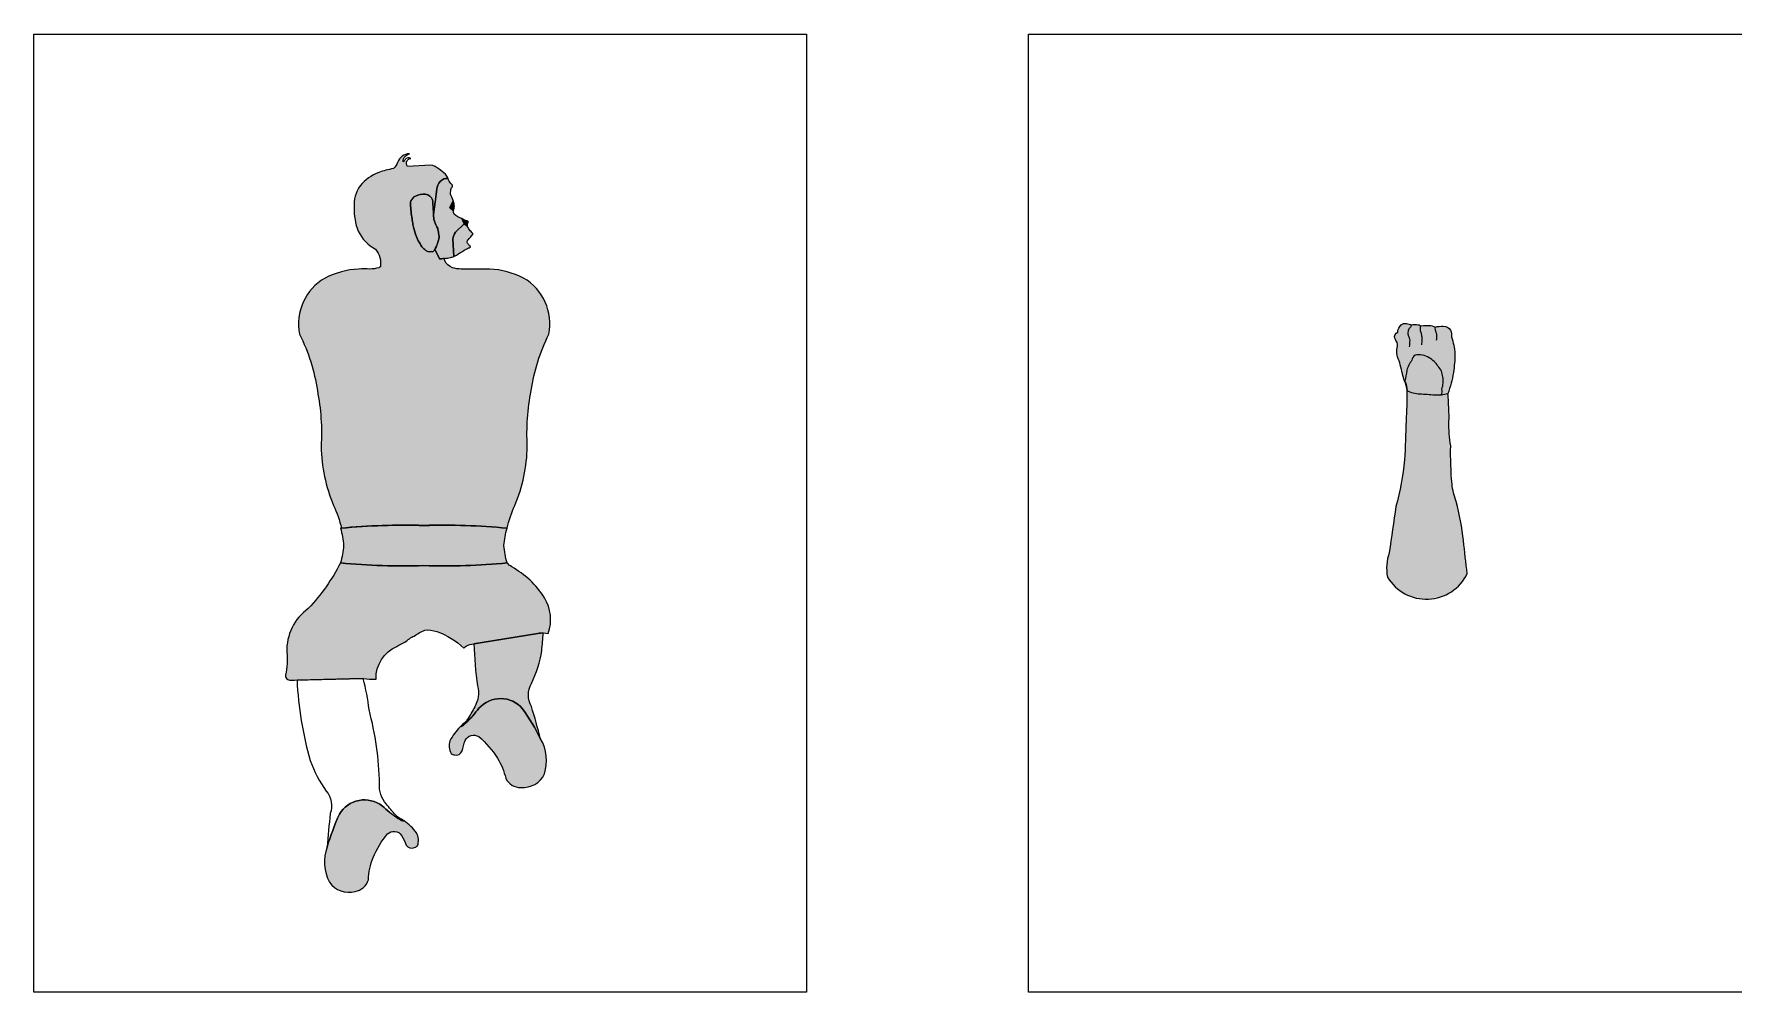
# Model space of a CAD drawing. Header units: millimetres. Extents: x -457882 to 172779, y -113677 to 174411.
# Drawn here: x -111684 to 9580, y -113677 to -45343 of the extents above; entities that cross this region are included whole.
import ezdxf

# ---------------------------------------------------------------- set-up
doc = ezdxf.new("R2010")
doc.units = ezdxf.units.MM
pattern_1 = [(0, (-148145.107, -184628.717), (0, 6.985), [5.08, -1.905]), (90, (-148145.107, -184628.717), (-6.985, 4e-16), [5.08, -1.905])]
pattern_2 = [(0, (33714.184, -59161.183), (0, 6.985), [5.08, -1.905]), (90, (33714.184, -59161.183), (-6.985, 4e-16), [5.08, -1.905])]
pattern_3 = [(21.2082177, (202370.6214, -54721.415), (-2.52688162, 6.5119194), [5.08, -1.905]), (111.2082177, (202370.6214, -54721.415), (-6.5119194, -2.52688162), [5.08, -1.905])]

msp = doc.modelspace()

# ---------------------------------------------------------------- hatches: boundary and pattern name
at = {"true_color": 0x292a38}
h = msp.add_hatch(dxfattribs=at)
h.set_pattern_fill('ANGLE', color=250)
h.set_pattern_definition([(0, (0, 0), (0, 6.985), [5.08, -1.905]), (90, (0, 0), (-6.985, 4e-16), [5.08, -1.905])])
h.paths.add_polyline_path([(-74936, -66761, 0.3223682), (-76748, -62749, 0.1051615), (-79148, -62110, 0.0016847), (-81078, -62110, -0.0658971), (-81681, -62047, -0.2910341), (-82409, -61358, -0.0190311), (-82747, -61383), (-83064, -60686, -0.0114632), (-83108, -60754, -0.3973692), (-83328, -60864, -0.2615406), (-83797, -60720, -0.0424083), (-83996, -60521, -0.0692874), (-84447, -59623, -0.0174461), (-84635, -58938, -0.0013626), (-84701, -58534, -0.0243167), (-84816, -57489, -0.1608118), (-84758, -57202, -0.1366958), (-84465, -56901, -0.1158627), (-83749, -56766, -0.1331819), (-83424, -56906, -0.043151), (-83279, -57087, -0.1558398), (-83213, -57440), (-82941, -56411, -0.1557532), (-82685, -55859, -0.2289619), (-82128, -55638, 0.1236346), (-82324, -55344, 0.0082779), (-82773, -54974, 0.115328), (-83376, -54689), (-85033, -54799, -0.000013), (-85034, -54799, -0.1793127), (-85091, -54492, -0.1842747), (-85193, -54301, -0.1042901), (-85339, -54471, -0.2649519), (-85201, -54080, -0.0907338), (-84894, -53882, 0.2982357), (-85727, -54501, -0.1405802), (-86034, -54940, 0.0372833), (-87080, -55224, 0.1336993), (-88399, -56171, 0.1843328), (-88829, -57721, 0.1007924), (-88544, -59405, 0.1570223), (-87311, -60696, -0.2229599), (-86962, -61970, -0.0287854), (-87216, -62047, 0.0379263), (-87080, -62010, -0.0693205), (-87708, -62110, 0.0603567), (-88512, -62110, 0.1051615), (-90912, -62749, 0.3223682), (-92724, -66761, -0.0787665), (-91460, -70779, -0.061863), (-91188, -74762, 0.0938334), (-90302, -78968, -0.0520882), (-89740, -80586, -0.0317998), (-83862, -80399, -0.0321333), (-77922, -80592, -0.0522731), (-77359, -78968, 0.0938334), (-76473, -74762, -0.061863), (-76200, -70779, -0.0787665)])
at = {"true_color": 0xc7c8ca}
h = msp.add_hatch(dxfattribs=at)
h.set_pattern_fill('ANGLE', color=9)
h.set_pattern_definition(pattern_1)
h.paths.add_polyline_path([(-80972, -58879), (-81146, -58505, -0.1255847), (-81699, -58193, -0.1538158), (-81731, -57969), (-81992, -57735), (-81760, -57249, 0.0307857), (-81952, -56768, -0.0988119), (-81891, -56314, 0.4266905), (-81854, -56074, -0.0386965), (-81938, -55999, -0.1204598), (-82131, -55638, 0.2278129), (-82685, -55859, 0.1557532), (-82941, -56411), (-83168, -58211, 0.0729836), (-83107, -58691, 0.0326958), (-82871, -59225, -0.0511605), (-82803, -59523, -0.1539301), (-82836, -60116, -0.0875526), (-83064, -60686), (-82747, -61383, 0.0200844), (-82391, -61356, 0.0246868), (-81957, -61285, 0.0447823), (-81714, -61208), (-81792, -59970, -0.1127631), (-81606, -59477)])
at = {"true_color": 0x636466}
h = msp.add_hatch(dxfattribs=at)
h.set_pattern_fill('ANGLE', color=251)
h.set_pattern_definition(pattern_1)
h.paths.add_polyline_path([(-82871, -59225, -0.0326958), (-83107, -58691, -0.0729836), (-83168, -58211, 0.0139283), (-83219, -57476, 0.1718324), (-83279, -57087, 0.043151), (-83424, -56906, 0.1331819), (-83749, -56766, 0.1158627), (-84465, -56901, 0.1501868), (-84777, -57239, 0.1075835), (-84820, -57433, 0.025402), (-84702, -58525, 0.001393), (-84635, -58938, 0.0174461), (-84447, -59623, 0.0692874), (-83996, -60521, 0.0424083), (-83797, -60720, 0.2615406), (-83328, -60864, 0.3973692), (-83108, -60754, 0.0991153), (-82836, -60116, 0.1539301), (-82803, -59523, 0.0511605)])
h = msp.add_hatch()
h.set_pattern_fill('ANGLE', color=3)
h.set_pattern_definition(pattern_1)
h.paths.add_polyline_path([(-81992, -57735), (-81731, -57969, 0.0586994), (-81680, -57618, 0.0971391), (-81758, -57246)])
h = msp.add_hatch()
h.set_pattern_fill('ANGLE', color=6)
h.set_pattern_definition([(0, (35278.1124, 0), (0, 6.985), [5.08, -1.905]), (90, (35278.1124, 0), (-6.985, 4e-16), [5.08, -1.905])])
h.paths.add_polyline_path([(-80361, -59573, -0.0238232), (-80604, -59302, -0.063535), (-80731, -59074, -0.0265815), (-80740, -59039), (-80972, -58879), (-81606, -59477, 0.1127631), (-81792, -59970), (-81714, -61208, 0.0715671), (-81365, -61000, 0.0005467), (-80842, -60692, 0.0445297), (-80670, -60606, 0.0760917), (-80560, -60553, 0.2840696), (-80535, -60494, -0.168329), (-80631, -60403, -0.0941787), (-80756, -60213, -0.2999313), (-80676, -59991, 0.0523787), (-80459, -59732, 0.0740844), (-80351, -59626, 0.2636331)])
h = msp.add_hatch()
h.set_pattern_fill('ANGLE', color=1)
h.set_pattern_definition(pattern_1)
h.paths.add_polyline_path([(-80972, -58879), (-80740, -59039, -0.1850298), (-80700, -58797, 0.1048905), (-80690, -58744, 0.2239463), (-80708, -58706, 0.1041713), (-80793, -58664, -0.1067141), (-81146, -58505)])
at = {"true_color": 0xc7c8ca}
h = msp.add_hatch(dxfattribs=at)
h.set_pattern_fill('ANGLE', color=9, angle=21.20822)
h.set_pattern_definition([(21.2082177, (189160.412, -59847.497), (-2.52688162, 6.5119194), [5.08, -1.905]), (111.2082177, (189160.412, -59847.497), (-6.5119194, -2.52688162), [5.08, -1.905])])
h.paths.add_polyline_path([(-14370, -68382, -0.0241075), (-14423, -67859, 0.1586549), (-14382, -67343, -0.0966106), (-14552, -67049, -0.3955607), (-14351, -66600, -0.2090925), (-14109, -66094, -0.2093926), (-13725, -65992, -0.0503816), (-13357, -66088, -0.1075723), (-13015, -66075, -0.1318174), (-12658, -66167, -0.0834333), (-12109, -66135, -0.0980647), (-11667, -66246, -0.0729574), (-11051, -66191, -0.2162471), (-10574, -66458, -0.1385878), (-10515, -66947, -0.0626311), (-10268, -68149, -0.0379536), (-10376, -69496, -0.0517764), (-10772, -71004, -0.0454698), (-11249, -71098, 0.2005109), (-11207, -70670, 0.15077), (-11138, -69803, 0.1852209), (-11479, -69030, 0.1149164), (-12103, -68431, 0.1913417), (-13108, -68259, 0.2666114), (-13335, -68614, 0.1126321), (-13694, -69332, -0.0153419), (-13845, -70103, -0.0449798), (-14012, -69585, 0.0144999), (-14173, -68947, 0.0540979)])
at = {"true_color": 0x636466}
h = msp.add_hatch(dxfattribs=at)
h.set_pattern_fill('ANGLE', color=251, angle=21.20822)
h.set_pattern_definition(pattern_3)
h.paths.add_polyline_path([(-11723, -71105, 0.0443421), (-11249, -71098, 0.2005109), (-11207, -70670, 0.15077), (-11138, -69803, 0.1852209), (-11479, -69030, 0.129893), (-12202, -68376, 0.1702823), (-13108, -68259, 0.2666114), (-13335, -68614, 0.1126321), (-13694, -69332, -0.0153419), (-13845, -70103, -0.0790342), (-13679, -70801, 0.1010528), (-12893, -71029, -0.0065858)])
at = {"true_color": 0xc7c8ca}
h = msp.add_hatch(dxfattribs=at)
h.set_pattern_fill('ANGLE', color=9, angle=21.20822)
h.set_pattern_definition(pattern_3)
h.paths.add_polyline_path([(-13698, -70791, -0.0157656), (-13757, -72934, -0.0092464), (-13865, -75725, -0.0388567), (-14476, -79040, 0.0040404), (-14951, -82337, 0.1362033), (-15080, -84083, 0.5959319), (-9389, -83832, -0.0018351), (-9658, -81479, 0.0357734), (-10182, -78698, -0.0622451), (-10475, -77443, -0.0278197), (-10570, -74721, -0.0522324), (-10691, -72936, 0.0256605), (-10707, -72077, 0.0194415), (-10772, -71004, -0.0454698), (-11249, -71098, -0.0459604), (-11740, -71103, 0.0058226), (-12775, -71036, -0.1184151)])
at = {"true_color": 0x292a38}
h = msp.add_hatch(dxfattribs=at)
h.set_pattern_fill('ANGLE', color=250, angle=21.20822)
h.set_pattern_definition(pattern_3)
h.paths.add_polyline_path([(-14951, -82337, 0.1362033), (-15080, -84083, 0.5959319), (-9389, -83832, -0.0018351), (-9658, -81479, 0.0357734), (-10182, -78698, -0.0622451), (-10475, -77443, -0.0278197), (-10570, -74721, -0.0522324), (-10691, -72936, 0.0256605), (-10707, -72077, 0.0194415), (-10772, -71004, -0.0454698), (-11249, -71098, -0.0459604), (-11740, -71103, 0.0058226), (-12775, -71036, -0.1184151), (-13698, -70791, -0.0157656), (-13757, -72934, -0.0092464), (-13865, -75725, -0.0388567), (-14476, -79040, 0.0040404)])
at = {"true_color": 0xf8d731}
h = msp.add_hatch(dxfattribs=at)
h.set_pattern_fill('ANGLE', color=40)
h.set_pattern_definition(pattern_2)
h.paths.add_polyline_path([(-89801, -80592, -0.0479314), (-89582, -81829, -0.0479314), (-89801, -83066, 0.0321333), (-83862, -83259, 0.0321333), (-77922, -83066, -0.0479314), (-78141, -81829, -0.0479314), (-77922, -80592, 0.0321333), (-83862, -80399, 0.0321333)])
h = msp.add_hatch()
h.set_pattern_fill('ANGLE', color=5)
h.set_pattern_definition(pattern_2)
h.paths.add_polyline_path([(-77586, -83353, -0.0583156), (-77923, -83066, -0.0321297), (-83862, -83259, -0.0321333), (-89801, -83066, -0.0698773), (-92103, -86317, 0.2521983), (-93639, -89444, -0.0919648), (-93734, -91069, 0.4079127), (-93437, -91437, 0.0257887), (-93101, -91429), (-88188, -91325, 0.0247784), (-87272, -91356, -0.3033259), (-85789, -89025, -0.027775), (-85213, -88717, -0.0034088), (-84886, -88478, -0.0457858), (-84559, -88285, -0.0174571), (-83798, -87863, -0.1112818), (-82938, -87965, -0.1119172), (-81008, -89152, -0.118221), (-80571, -88878), (-75718, -88110, -0.0487415), (-75342, -88067, -0.0476358), (-74974, -88096, 0.226577), (-75258, -85552, 0.1273391)])
at = {"true_color": 0x292a38}
h = msp.add_hatch(dxfattribs=at)
h.set_pattern_fill('ANGLE', color=250)
h.set_pattern_definition(pattern_2)
h.paths.add_polyline_path([(-80282, -88833, 0.0323096), (-80021, -91847, -0.1202326), (-79974, -92617, -0.0914408), (-80226, -93330, -0.0263), (-80744, -94218, -0.0624026), (-81010, -94630, 0.0131744), (-80354, -93967, 0.0087286), (-79930, -93437, -0.4530463), (-76811, -93472, -0.0329623), (-75522, -95624, 0.0088739), (-76181, -93308, -0.2660274), (-76178, -91679, 0.077089), (-75443, -89320, 0.0131737), (-75342, -88067, 0.0487415), (-75718, -88110)])
at = {"true_color": 0x636466}
h = msp.add_hatch(dxfattribs=at)
h.set_pattern_fill('ANGLE', color=251)
h.set_pattern_definition(pattern_2)
h.paths.add_polyline_path([(-76811, -93472, 0.4530463), (-79930, -93437, -0.0087286), (-80354, -93967, -0.0113288), (-80916, -94539, -0.1066254), (-81308, -94800, 0.0756495), (-81997, -95757, 0.2069011), (-81900, -96667, 0.1162204), (-81661, -96765, 0.3707314), (-81119, -96485, -0.0245198), (-80952, -95869, -0.6039715), (-79825, -95563, -0.073241), (-78638, -96944, -0.0849575), (-78017, -98432, 0.2953473), (-76933, -99085, 0.3162771), (-75244, -98122, 0.1784529), (-75362, -95944, 0.0376622)])
at = {"true_color": 0x292a38}
h = msp.add_hatch(dxfattribs=at)
h.set_pattern_fill('ANGLE', color=250)
h.set_pattern_definition(pattern_2)
h.paths.add_polyline_path([(-86309, -100857, -0.0087286), (-86820, -100411, 0.4530463), (-89884, -100998, 0.0376622), (-90871, -103688, 0.1784529), (-90601, -105853, 0.3162771), (-88769, -106500, 0.2953473), (-87817, -105666, -0.0849575), (-87470, -104092, -0.073241), (-86547, -102521, -0.6039715), (-85383, -102623, -0.0245198), (-85110, -103200, 0.3707314), (-84526, -103379, 0.1162204), (-84309, -103240, 0.2069011), (-84374, -102327, 0.0756495), (-85222, -101508, -0.1066254), (-85655, -101321, -0.0113288)])
at = {"true_color": 0x636466}
h = msp.add_hatch(dxfattribs=at)
h.set_pattern_fill('ANGLE', color=251)
h.set_pattern_definition(pattern_2)
h.paths.add_polyline_path([(-90601, -105853, 0.3162771), (-88769, -106500, 0.2953473), (-87817, -105666, -0.0849575), (-87470, -104092, -0.073241), (-86547, -102521, -0.6039715), (-85383, -102623, -0.0245198), (-85110, -103200, 0.3707314), (-84526, -103379, 0.1162204), (-84309, -103240, 0.2069011), (-84374, -102327, 0.0756495), (-85222, -101508, -0.1066254), (-85655, -101321, -0.0113288), (-86309, -100857, -0.0087286), (-86820, -100411, 0.4530463), (-89884, -100998, 0.0376622), (-90871, -103688, 0.1784529)])

# ---------------------------------------------------------------- linework, layer by layer
at = {"color": 5}
for points in [[(-111684, -45343), (-56551, -45343), (-56551, -113677), (-111684, -113677)], [(-40698, -45343), (14434, -45343), (14434, -113677), (-40698, -113677)]]:
    msp.add_lwpolyline(points, close=True, dxfattribs=at)
for points in [[(-76748, -62749, 0.1051615), (-79148, -62110, 0.0017808), (-81188, -62110, -0.0693205), (-81817, -62010, -0.2031393), (-82354, -61516), (-82391, -61356, -0.0200844), (-82747, -61383), (-83064, -60686, -0.0114632), (-83108, -60754, -0.3973692), (-83328, -60864, -0.2615406), (-83797, -60720, -0.0424083), (-83996, -60521, -0.0692874), (-84447, -59623, -0.0174461), (-84635, -58938, -0.0013626), (-84701, -58534, -0.0243167), (-84816, -57489, -0.1608118), (-84758, -57202, -0.1366958), (-84465, -56901, -0.1158627), (-83749, -56766, -0.1331819), (-83424, -56906, -0.043151), (-83279, -57087, -0.1718324), (-83219, -57476, -0.0139283), (-83168, -58211), (-82941, -56411, -0.1557532), (-82685, -55859, -0.2289619), (-82128, -55638, 0.1236346), (-82324, -55344, 0.0082779), (-82773, -54974, 0.115328), (-83376, -54689), (-85033, -54799, -0.000013), (-85034, -54799, -0.2536034), (-85051, -54371, -0.2576437), (-84799, -54220, 0.4080331), (-85191, -54297, -0.1060976), (-85339, -54471, -0.2649519), (-85201, -54080, -0.0907338), (-84894, -53882, 0.2982357), (-85727, -54501, -0.1405802), (-86034, -54940, 0.0372833), (-87080, -55224, 0.1336993), (-88399, -56171, 0.1843328), (-88829, -57721, 0.1007924), (-88544, -59405, 0.1570223), (-87311, -60696, -0.2207532), (-86960, -61957, -0.0350412), (-87080, -62010, -0.0693205), (-87708, -62110, 0.0603567), (-88512, -62110, 0.1051615), (-90912, -62749, 0.3223682), (-92724, -66761, -0.0787665), (-91460, -70779, -0.061863), (-91188, -74762, 0.0938334), (-90302, -78968, -0.0522731), (-89739, -80592, -0.0319628), (-83830, -80402, -0.0319628), (-77922, -80592, -0.0522731), (-77359, -78968, 0.0938334), (-76473, -74762, -0.061863), (-76200, -70779, -0.0787665), (-74936, -66761, 0.3223682)], [(-80972, -58879), (-81146, -58505, -0.1255847), (-81699, -58193, -0.1538158), (-81731, -57969), (-81992, -57735), (-81758, -57246, 0.0063627), (-81768, -57223, 0.0291598), (-81952, -56768, -0.0988119), (-81891, -56314, 0.4266905), (-81854, -56074, -0.0386965), (-81938, -55999, -0.1204598), (-82131, -55638, 0.2278129), (-82685, -55859, 0.1557532), (-82941, -56411), (-83168, -58211, 0.0729836), (-83107, -58691, 0.0326958), (-82871, -59225, -0.0511605), (-82803, -59523, -0.1539301), (-82836, -60116, -0.0875526), (-83064, -60686), (-82747, -61383, 0.0200844), (-82391, -61356, 0.0246868), (-81957, -61285, 0.0447823), (-81714, -61208), (-81792, -59970, -0.1127631), (-81606, -59477)], [(-83107, -58691, -0.0729836), (-83168, -58211, 0.0139283), (-83219, -57476, 0.1718324), (-83279, -57087, 0.043151), (-83424, -56906, 0.1331819), (-83749, -56766, 0.1158627), (-84465, -56901, 0.1501868), (-84777, -57239, 0.138099), (-84816, -57489, 0.024106), (-84702, -58525, 0.001393), (-84635, -58938, 0.0174461), (-84447, -59623, 0.0692874), (-83996, -60521, 0.0424083), (-83797, -60720, 0.2615406), (-83328, -60864, 0.3973692), (-83108, -60754, 0.0991153), (-82836, -60116, 0.1539301), (-82803, -59523, 0.0511605), (-82871, -59225, -0.0326958)], [(-81680, -57618, 0.0971391), (-81758, -57246), (-81992, -57735), (-81731, -57969, 0.0586994)], [(-80459, -59732, 0.0740844), (-80351, -59626, 0.2636331), (-80361, -59573, -0.0238232), (-80604, -59302, -0.063535), (-80731, -59074, -0.0265815), (-80740, -59039), (-80972, -58879), (-81606, -59477, 0.1127631), (-81792, -59970), (-81714, -61208, 0.0715671), (-81365, -61000, 0.0005467), (-80842, -60692, 0.0445297), (-80670, -60606, 0.0760917), (-80560, -60553, 0.2840696), (-80535, -60494, -0.168329), (-80631, -60403, -0.0941787), (-80756, -60213, -0.2999313), (-80676, -59991, 0.0523787)], [(-80690, -58744, 0.2475112), (-80711, -58703, 0.1137627), (-80806, -58661, -0.1031055), (-81146, -58505), (-80972, -58879), (-80740, -59039, -0.1658681), (-80712, -58820, 0.1539602)], [(-14173, -68947, 0.0540979), (-14370, -68382, -0.0241075), (-14423, -67859, 0.1586549), (-14382, -67343, -0.0966106), (-14552, -67049, -0.3955607), (-14351, -66600, -0.2090925), (-14109, -66094, -0.2093926), (-13725, -65992, -0.0503816), (-13357, -66088, -0.1075723), (-13015, -66075, -0.1318174), (-12658, -66167, -0.0834333), (-12109, -66135, -0.0980647), (-11667, -66246, -0.0662768), (-11107, -66188, -0.2387632), (-10574, -66458, -0.1385878), (-10515, -66947, -0.0626311), (-10268, -68149, -0.0379536), (-10376, -69496, -0.0517764), (-10772, -71004, -0.0899934), (-11723, -71105, 0.0059197), (-12775, -71036, -0.1157184), (-13679, -70801, 0.0822681), (-13856, -70076, -0.0425564), (-14012, -69585, 0.0144999)], [(-14951, -82337, 0.1362033), (-15080, -84083, 0.5959319), (-9389, -83832, -0.0018351), (-9658, -81479, 0.0357734), (-10182, -78698, -0.0622451), (-10475, -77443, -0.0278197), (-10570, -74721, -0.0512602), (-10692, -72969, 0.0266558), (-10707, -72077, 0.0194415), (-10772, -71004, -0.0454698), (-11249, -71098, 0.2005109), (-11207, -70670, 0.15077), (-11138, -69803, 0.1852209), (-11479, -69030, 0.1149164), (-12103, -68431, 0.1913417), (-13108, -68259, 0.2666114), (-13335, -68614, 0.1126321), (-13694, -69332, -0.0153419), (-13845, -70103, -0.0790342), (-13679, -70801, -0.0026602), (-13698, -70791, -0.0157656), (-13757, -72934, -0.0092464), (-13865, -75725, -0.0388567), (-14476, -79040, 0.0040404)], [(-77922, -80592, 0.0321333), (-83862, -80399, 0.0321333), (-89801, -80592, -0.0479314), (-89582, -81829, -0.0479314), (-89801, -83066, 0.0321333), (-83862, -83259, 0.0321333), (-77922, -83066, -0.0479314), (-78141, -81829, -0.0479314)], [(-75258, -85552, 0.1273391), (-77586, -83353, -0.0583156), (-77923, -83066, -0.0321297), (-83862, -83259, -0.0321333), (-89801, -83066, -0.0698773), (-92103, -86317, 0.2521983), (-93639, -89444, -0.0919648), (-93734, -91069, 0.4079127), (-93437, -91437, 0.0257887), (-93101, -91429), (-88188, -91325, 0.0247784), (-87272, -91356, -0.3033259), (-85789, -89025, -0.027775), (-85213, -88717, -0.0034088), (-84886, -88478, -0.0457858), (-84559, -88285, -0.0174571), (-83798, -87863, -0.1112818), (-82938, -87965, -0.1119172), (-81008, -89152, -0.118221), (-80571, -88878), (-75718, -88110, -0.0966016), (-74974, -88096, 0.226577)], [(-75443, -89320, 0.0131737), (-75342, -88067, 0.0487415), (-75718, -88110), (-80282, -88833, 0.0323096), (-80021, -91847, -0.1202326), (-79974, -92617, -0.0914408), (-80226, -93330, -0.0263), (-80744, -94218, -0.0364488), (-80914, -94449, 0.0304565), (-81272, -94764, 0.0107593), (-81101, -94693, 0.0394412), (-80962, -94584, 0.0122406), (-80354, -93967, 0.0087286), (-79930, -93437, -0.4530463), (-76811, -93472, -0.0329623), (-75522, -95624, 0.0088739), (-76181, -93308, -0.2660274), (-76178, -91679, 0.077089)], [(-87768, -93536, 0.0397272), (-88188, -91325), (-92909, -91425, 0.0610771), (-91966, -97154, 0.077089), (-90825, -99346, -0.2660274), (-90533, -100949, 0.0088739), (-90770, -103345, -0.0329623), (-89884, -100998, -0.4530463), (-86820, -100411, 0.0087286), (-86309, -100857, 0.0122406), (-85601, -101357, 0.0394412), (-85445, -101439, 0.0107593), (-85264, -101479, 0.0304565), (-85672, -101233, -0.0364488), (-85881, -101035, -0.0263), (-86547, -100253, -0.0914408), (-86922, -99596, -0.1202326), (-87013, -98830, 0.0572323)], [(-76811, -93472, 0.4530463), (-79930, -93437, -0.0087286), (-80354, -93967, -0.0113288), (-80916, -94539, -0.0539097), (-81101, -94693, -0.0107593), (-81272, -94764, 0.0789197), (-81997, -95757, 0.2069011), (-81900, -96667, 0.1162204), (-81661, -96765, 0.3707314), (-81119, -96485, -0.0297736), (-80909, -95739, -0.4608228), (-79945, -95461, -0.0824577), (-78600, -97006, -0.0811682), (-78017, -98432, 0.2953473), (-76933, -99085, 0.3162771), (-75244, -98122, 0.2078724), (-75522, -95624, 0.0329623)], [(-85264, -101479, -0.0107593), (-85445, -101439, -0.0539097), (-85655, -101321, -0.0113288), (-86309, -100857, -0.0087286), (-86820, -100411, 0.4530463), (-89884, -100998, 0.0329623), (-90770, -103345, 0.2078724), (-90601, -105853, 0.3162771), (-88769, -106500, 0.2953473), (-87817, -105666, -0.0849575), (-87470, -104092, -0.0795621), (-86447, -102400, -0.4608228), (-85448, -102503, -0.0297736), (-85110, -103200, 0.3707314), (-84526, -103379, 0.1162204), (-84309, -103240, 0.2069011), (-84374, -102327, 0.0789197)]]:
    msp.add_lwpolyline(points, format="xyb", close=True, dxfattribs=at)
for points in [[(-13376, -66078, -0.1473408), (-13490, -66301, 0.156511), (-13612, -66532, 0.178948), (-13556, -66935, -0.1134563), (-13499, -67306, -0.0169756), (-13527, -67648, -5.2655775)], [(-12677, -66157, 0.2185302), (-12756, -66385, 0.056169), (-12707, -66616, -0.0433668), (-12645, -66875, -0.041293), (-12628, -67128, -0.031494), (-12659, -67508, 6.9499094)], [(-11686, -66236, 0.0613381), (-11690, -66421, 0.019823), (-11624, -66624, -0.0999798), (-11574, -66853, -0.0628883), (-11603, -67215, 3.2479652)]]:
    msp.add_lwpolyline(points, format="xyb", dxfattribs=at)

doc.saveas('drawing.dxf')
